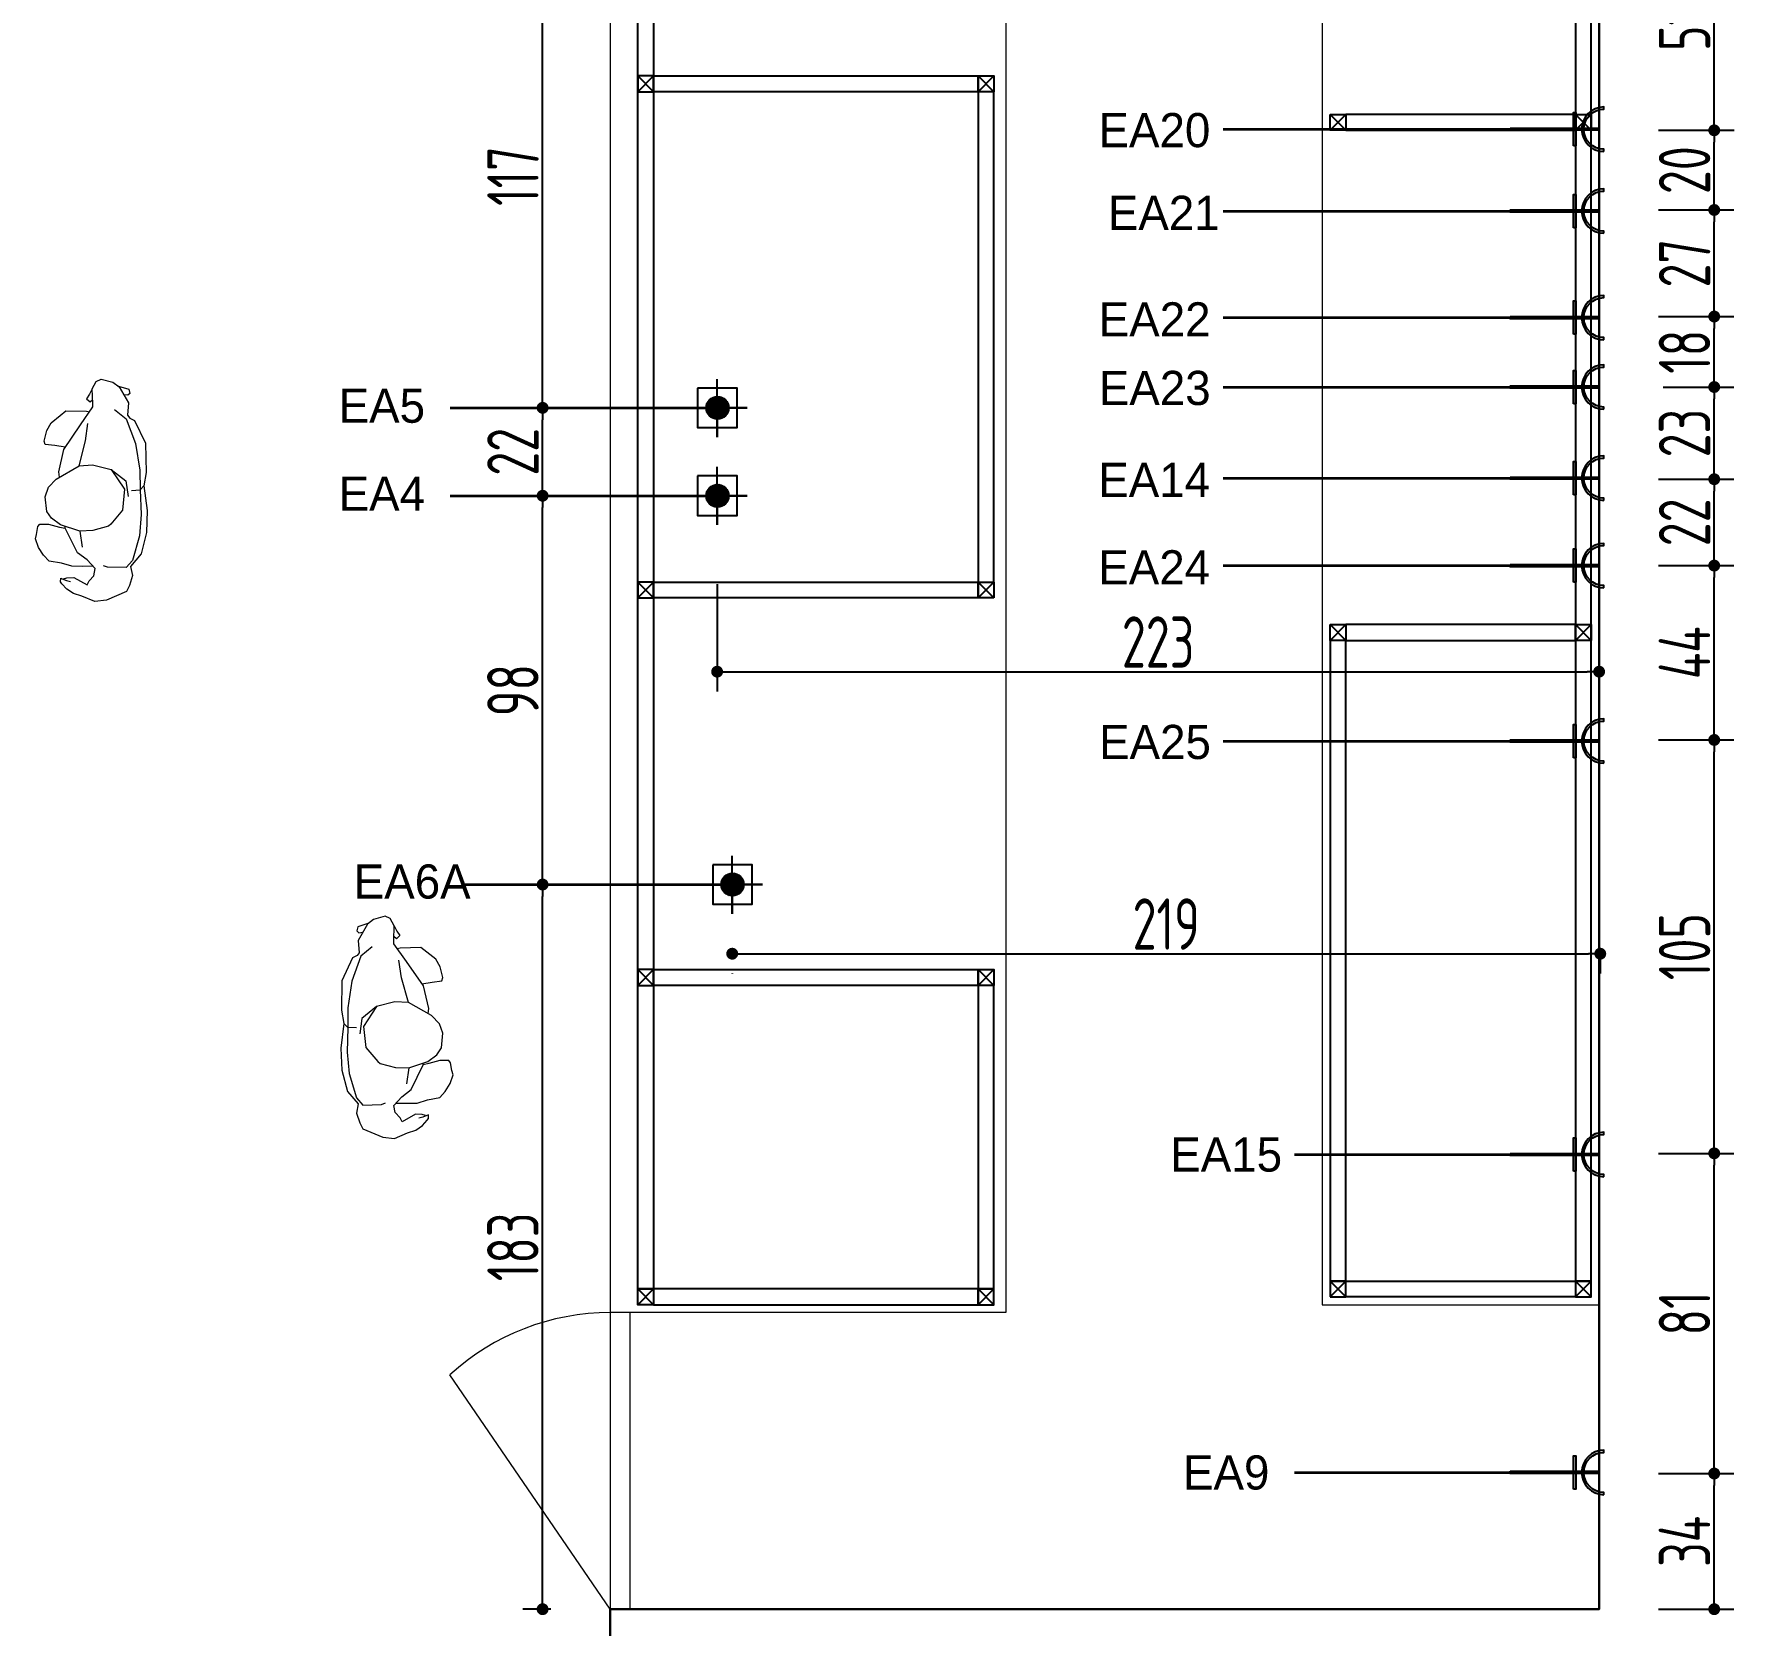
# Model space of a CAD drawing. Header units: millimetres. Extents: x 5429406 to 5440208, y -620941 to -619789.
# Drawn here: x 5436902.4 to 5437332.2, y -620684.2 to -620281.8 of the extents above; entities that cross this region are included whole.
import ezdxf
from ezdxf.enums import TextEntityAlignment as Align

# ---------------------------------------------------------------- set-up
doc = ezdxf.new("R2010")
doc.units = ezdxf.units.MM
doc.header["$LTSCALE"] = 0.05
doc.header["$PDMODE"] = 3
for name, color, linetype in [('-DWG_ANA', 7, 'Continuous'), ('ELEKTRİK', 10, 'Continuous'), ('Kıtc-002 Çizgi', 7, 'Continuous'), ('Kıtc-040 Detay', 7, 'Continuous')]:
    doc.layers.add(name, color=color, linetype=linetype)
for name, color, linetype, lineweight in [('A-ALÇIPAN', 30, 'Continuous', 30), ('ELK', 1, 'Continuous', 35), ('tefriş', 45, 'Continuous', 18)]:
    doc.layers.add(name, color=color, linetype=linetype, lineweight=lineweight)
doc.styles.add('DIM', font='dim', dxfattribs={"width": 0.8})
doc.styles.add('TAKSİM', font='GOTHIC.TTF', dxfattribs={"height": 7})
doc.dimstyles.new('mcv100 OLCU', dxfattribs={"dimtxt": 13, "dimasz": 3, "dimexe": 5, "dimexo": 15, "dimgap": 1, "dimtad": 1, "dimdec": 0, "dimzin": 9, "dimtxsty": 'DIM', "dimblk": 'DOT', "dimcen": 2.5, "dimclrd": 256, "dimclre": 256, "dimclrt": 256, "dimadec": 1, "dimazin": 1, "dimtfac": 1, "dimtdec": 0, "dimtmove": 0, "dimatfit": 3, "dimldrblk": 'DOT', "dimfxl": 1, "dimlwd": -1, "dimlwe": -1, "dimarcsym": 0})

# ---------------------------------------------------------------- blocks, each defined once
blk = doc.blocks.new('cfcfcfcfc')
for p, q in [((220725.9542898391, -32182.87465660645), (220733.3866603464, -32182.47514965081)), ((220733.3866603464, -32182.47514965081), (220736.777211783, -32182.95759633459)), ((220736.777211783, -32182.95759633459), (220742.95946879, -32181.96910738868)), ((220742.95946879, -32181.96910738868), (220748.5391777823, -32182.01586095586)), ((220748.5391777823, -32182.01586095586), (220753.9573235751, -32183.21392546567)), ((220719.7318549512, -32186.9712852369), (220720.2749638649, -32185.75696089601)), ((220719.9005096011, -32187.92203933416), (220726.1268966023, -32185.39550769543)), ((220720.2749638649, -32185.75696089601), (220725.9542898391, -32182.87465660645)), ((220726.1268966023, -32185.39550769543), (220732.8165091297, -32184.1364172318)), ((220732.8165091297, -32184.1364172318), (220737.8219944573, -32183.93598147585)), ((220735.6311020153, -32187.55262817802), (220739.5300722105, -32186.90010627503)), ((220737.8219944573, -32183.93598147585), (220736.777211783, -32182.95759633459)), ((220737.8219944573, -32183.93598147585), (220744.0632200101, -32183.47591673069)), ((220738.0080686045, -32186.0885782749), (220737.8219944573, -32183.93598147585)), ((220744.0632200101, -32183.47591673069), (220749.4079694115, -32183.76417317112)), ((220749.4079694115, -32183.76417317112), (220755.6788254841, -32185.36761916723)), ((220753.9573235751, -32183.21392546567), (220757.2069877654, -32185.81054377627)), ((220755.6788254841, -32185.36761916723), (220757.5390876795, -32186.9210403411)), ((220757.2069877654, -32185.81054377627), (220759.5368211494, -32185.26620656288)), ((220757.5390876795, -32186.9210403411), (220757.565310262, -32191.65133890051)), ((220759.5368211494, -32185.26620656288), (220762.0305721079, -32185.96768868259)), ((220762.0305721079, -32185.96768868259), (220763.5952331154, -32186.72002275863)), ((220763.5952331154, -32186.72002275863), (220765.8696190244, -32191.70736428177)), ((220710.7236687546, -32191.48702913396), (220711.8576266333, -32189.90763217998)), ((220711.7594603094, -32190.0457882386), (220712.4235485416, -32187.41473156544)), ((220711.8576266333, -32189.90763217998), (220715.9147011692, -32187.4020147455)), ((220712.4235485416, -32187.41473156544), (220713.4814472586, -32187.12096912736)), ((220713.4814472586, -32187.12096912736), (220713.9541769376, -32187.65266323234)), ((220713.9541769376, -32187.65266323234), (220713.8668504294, -32188.63741884187)), ((220715.9147011692, -32187.4020147455), (220719.0069831167, -32187.53506697623)), ((220717.6637711413, -32190.88819976426), (220719.9005096011, -32187.92203933416)), ((220719.0069831167, -32187.53506697623), (220719.7318549512, -32186.9712852369)), ((220732.8224155314, -32191.37417818771), (220735.6311020153, -32187.55262817802)), ((220732.8224155314, -32191.37417818771), (220737.742761542, -32187.89522935108)), ((220737.742761542, -32187.89522935108), (220743.0340808277, -32188.22854869153)), ((220743.0340808277, -32188.22854869153), (220746.6937807411, -32191.12839707358)), ((220746.6937807411, -32191.12839707358), (220747.2126206226, -32191.69159516854)), ((220710.044569187, -32194.43236027706), (220710.7236687546, -32191.48702913396)), ((220710.7155692581, -32195.72071388726), (220710.044569187, -32194.43236027706)), ((220731.7884113461, -32196.07530008616), (220732.8224155314, -32191.37417818771)), ((220747.2126206226, -32191.69159516854), (220748.4009474103, -32195.56854311766)), ((220758.0017852365, -32194.72490876286), (220755.8409037825, -32196.8505739995)), ((220757.565310262, -32191.65133890051), (220757.2224796502, -32192.68500292911)), ((220757.3679090977, -32195.34845452501), (220757.5138719996, -32198.0216760121)), ((220759.7930471205, -32195.02905559989), (220758.0017852365, -32194.72490876286)), ((220761.1165298869, -32196.22083149447), (220759.7930471205, -32195.02905559989)), ((220766.2937965617, -32194.63580236641), (220765.03464594, -32197.91603382283)), ((220765.8696190244, -32191.70736428177), (220766.2937965617, -32194.63580236641)), ((220712.5535862284, -32196.65458864389), (220710.7155692581, -32195.72071388726)), ((220716.2354970942, -32196.40558305591), (220712.5535862284, -32196.65458864389)), ((220712.5535862284, -32196.65458864389), (220713.9512054443, -32197.30005128526)), ((220713.9512054443, -32197.30005128526), (220715.0953833433, -32198.00526553469)), ((220715.0953833433, -32198.00526553469), (220715.8861379908, -32197.12509693737)), ((220715.8861379908, -32197.12509693737), (220715.2517741084, -32196.46312554642)), ((220717.1316978563, -32196.35316014449), (220716.2354970942, -32196.40558305591)), ((220721.7129820531, -32199.35929380411), (220717.1316978563, -32196.35316014449)), ((220718.2746993256, -32203.17274726926), (220718.2926856884, -32197.96525876464)), ((220718.2926856884, -32197.96525876464), (220718.4305698325, -32197.20545015672)), ((220725.799096367, -32197.99311226522), (220721.3358221546, -32197.50822698984)), ((220728.0483852127, -32203.44546518893), (220721.7129820531, -32199.35929380411)), ((220732.1204645984, -32199.47548777393), (220725.799096367, -32197.99311226522)), ((220732.1204645984, -32199.47548777393), (220731.7884113461, -32196.07530008616)), ((220735.5977304379, -32205.19788288257), (220732.1204645984, -32199.47548777393)), ((220748.6341697503, -32198.89075630736), (220747.1757032005, -32203.81334139438)), ((220754.1041920916, -32199.31685331707), (220747.9888946306, -32202.58489218795)), ((220748.4009474103, -32195.56854311766), (220748.6341697503, -32198.89075630736)), ((220748.6341697503, -32198.89075630736), (220752.6404006589, -32198.1884012109)), ((220755.8409037825, -32196.8505739995), (220754.1041920916, -32199.31685331707)), ((220757.5138719996, -32198.0216760121), (220757.5725187139, -32200.70219444902)), ((220760.4124019521, -32200.13826749152), (220762.1598653195, -32196.70955074792)), ((220762.1598653195, -32196.70955074792), (220761.1165298869, -32196.22083149447)), ((220765.03464594, -32197.91603382283), (220764.4133302343, -32200.07951855504)), ((220719.5314209799, -32204.6209348009), (220718.2746993256, -32203.17274726926)), ((220727.4758861059, -32203.08509017261), (220727.1671751442, -32205.71453262093)), ((220733.7687228632, -32204.53547764754), (220728.0483852127, -32203.44546518893)), ((220747.1757032005, -32203.81334139438), (220745.5662181176, -32206.14651541152)), ((220747.0926012821, -32206.85673153693), (220747.729048042, -32204.03755728992)), ((220747.9888946306, -32202.58489218795), (220747.5206385383, -32202.64912302418)), ((220747.729048042, -32204.03755728992), (220747.9888946306, -32202.58489218795)), ((220756.8570949709, -32203.33446176977), (220756.3924650574, -32206.47670697385)), ((220757.5725187139, -32200.70219444902), (220756.8570949709, -32203.33446176977)), ((220760.5550243759, -32201.82991804888), (220760.4124019521, -32200.13826749152)), ((220760.7862783664, -32202.66187759706), (220760.5550243759, -32201.82991804888)), ((220760.6780010334, -32203.39609870698), (220760.7911674885, -32203.02058416956)), ((220761.567754635, -32203.40197091321), (220760.6780010334, -32203.39609870698)), ((220760.7911674885, -32203.02058416956), (220761.2014847836, -32201.94503817083)), ((220761.2014847836, -32201.94503817083), (220761.3932582805, -32200.9363809408)), ((220762.052268826, -32203.07349535202), (220761.567754635, -32203.40197091321)), ((220763.346100725, -32201.82771435259), (220762.052268826, -32203.07349535202)), ((220764.4133302343, -32200.07951855504), (220763.346100725, -32201.82771435259)), ((220721.4273792493, -32206.79556692734), (220719.5314209799, -32204.6209348009)), ((220723.4265145014, -32207.8836451753), (220721.4273792493, -32206.79556692734)), ((220726.0843847114, -32208.44645878991), (220723.4265145014, -32207.8836451753)), ((220726.9369413852, -32208.15753894643), (220726.0843847114, -32208.44645878991)), ((220727.1671751442, -32205.71453262093), (220726.9369413852, -32208.15753894643)), ((220735.0854600902, -32204.35486038517), (220733.7687228632, -32204.53547764754)), ((220737.7495383262, -32207.07706957379), (220735.5977304379, -32205.19788288257)), ((220740.2112616435, -32207.83562495899), (220737.7495383262, -32207.07706957379)), ((220743.9085217413, -32207.3419521817), (220740.2112616435, -32207.83562495899)), ((220745.5662181176, -32206.14651541152), (220743.9085217413, -32207.3419521817)), ((220747.11124633, -32209.07355060759), (220747.0926012821, -32206.85673153693)), ((220754.9585909721, -32207.88441004181), (220752.9845143159, -32209.18560371951)), ((220756.3924650574, -32206.47670697385), (220754.9585909721, -32207.88441004181)), ((220747.7400883506, -32209.48084452511), (220747.11124633, -32209.07355060759)), ((220749.7212384248, -32209.795235757), (220747.7400883506, -32209.48084452511)), ((220750.8239582654, -32210.02005373414), (220749.7212384248, -32209.795235757)), ((220752.9845143159, -32209.18560371951), (220750.8239582654, -32210.02005373414))]:
    blk.add_line(p, q)
blk = doc.blocks.new('A$C14D17327')
at = {"layer": 'Kıtc-002 Çizgi', "color": 1, "elevation": -1.444281839363095e-08}
blk.add_lwpolyline([(-3.628785634646192e-06, 4.000000733699835), (3.999996371214365, 4.000000733699835), (3.999996371214365, 7.336998351092916e-07), (-3.628785634646192e-06, 7.336998351092916e-07)], close=True, dxfattribs=at)
for points in [[(-3.628785634646192e-06, 4.000000733699835), (3.999996371214365, 7.336998351092916e-07)], [(-3.628785634646192e-06, 7.336998351092916e-07), (3.999996371214365, 4.000000733699835)]]:
    blk.add_lwpolyline(points, dxfattribs=at)
blk = doc.blocks.new('A$C50025146')
at = {"layer": 'ELEKTRİK'}
for points in [[(16.0258407970905, 9.846670621633166), (16.5885051934838, 9.846670621633166), (16.5885051934838, 1.406704675742731), (16.0258407970905, 1.406704675742731)], [(6.940050297998823e-05, 5.345355450490388), (6.940050297998823e-05, 5.908019846885509), (22.50664525620232, 5.908019846885509), (22.50664525620232, 5.345355450490388)]]:
    blk.add_hatch(color=256, dxfattribs=at).paths.add_polyline_path(points)
h = blk.add_hatch(color=256, dxfattribs=at)
edge = h.paths.add_edge_path()
edge.add_line((23.70435837441619, 11.25333161261187), (23.70435837441619, 10.69066721622039))
edge.add_ellipse((23.70435837441619, 5.626687648689767), major_axis=(3.580774291992597, -3.580774291992606), ratio=0.9999999999999413, start_angle=134.9999999999983, end_angle=314.9999999999983)
edge.add_line((23.70435837441619, 0.5627080811555061), (23.70435837441619, 4.368476402305532e-05))
edge.add_ellipse((23.70435837441619, 5.626687648689767), major_axis=(3.978638102213783, 3.978638102213774), ratio=0.9999999999999128, start_angle=45.0000000000025, end_angle=225.0000000000025, ccw=False)
for points, elevation in [([(16.0258407970905, 1.406704675742731), (16.0258407970905, 9.846670621633166), (16.5885051934838, 9.846670621633166), (16.5885051934838, 1.406704675742731)], 4.791194770819646e-08), ([(6.940050297998823e-05, 5.908019846885509), (22.50664525620232, 5.908019846885509), (22.50664525620232, 5.345355450490388), (6.940050297998823e-05, 5.345355450490388)], 4.794507297291503e-08)]:
    blk.add_lwpolyline(points, close=True, dxfattribs=dict(at, elevation=elevation))
at = {"layer": 'ELEKTRİK', "elevation": 4.798666618537076e-08}
blk.add_lwpolyline([(23.70435837441437, 4.368476402305532e-05), (23.70435837441619, 0.5627080811555061, -0.9999999999999944), (23.70435837441619, 10.69066721622039), (23.70435837441619, 11.25333161261187, 0.9999999999999944)], format="xyb", close=True, dxfattribs=at)
blk = doc.blocks.new('A$C611F6802')
at = {"layer": '-DWG_ANA'}
h = blk.add_hatch(dxfattribs=at)
h.set_pattern_fill('ANSI31', color=1, style=0)
h.set_pattern_definition([(45, (-55670.14020227872, -22065.11067284289), (-0.08838834764831843, 0.08838834764831845), [])])
h.paths.add_polyline_path([(4.423971784401617, 7.700424825947266, 1), (10.13888412773802, 7.700424825947266, 1)])
at = {"layer": '-DWG_ANA', "color": 1}
for p, q in [((7.28142795606982, 7.700424825947266), (7.28142795606982, 15.25836134111159)), ((7.28142795606982, 15.25836134111159), (7.28142795606982, 0)), ((7.28142795606982, 7.629180670555797), (0, 7.629180670555797)), ((7.28142795606982, 7.629180670555797), (14.67722620816494, 7.629180670555797)), ((14.67722620816494, 7.629180670555797), (7.28142795606982, 7.629180670555797))]:
    blk.add_line(p, q, dxfattribs=at)
blk.add_lwpolyline([(2.28142795606982, 2.700424825947266), (12.28142795606982, 2.700424825947266), (12.28142795606982, 12.70042482594727), (2.28142795606982, 12.70042482594727)], close=True, dxfattribs=at)
blk.add_circle((7.28142795606982, 7.700424825947266), 2.857456171668203, dxfattribs=at)
blk = doc.blocks.new('_DOT')
at = {"color": 0, "linetype": 'ByBlock'}
blk.add_line((-0.5, 1e-16), (-1, 2e-16), dxfattribs=at)
at = {"linetype": 'ByBlock', "const_width": 0.5}
blk.add_lwpolyline([(-0.25, 0, 1), (0.25, 0, 1)], format="xyb", close=True, dxfattribs=at)
blk = doc.blocks.new('*D232')
at = {"transparency": 16777216}
for p, q in [((5437313.0680795, -620645.8654905595), (5437332.159552592, -620645.8654905595)), ((5437327.159552592, -620677.1748144419), (5437327.159552592, -620648.8654905595)), ((5437313.068079493, -620680.1748144419), (5437332.159552592, -620680.1748144419))]:
    blk.add_line(p, q, dxfattribs=at)
at = {"layer": 'Defpoints', "color": 0, "transparency": 16777216}
for p in [(5437298.0680795, -620645.8654905595, -245.2496502246701), (5437327.159552592, -620645.8654905595), (5437298.068079493, -620680.1748144419, -245.2496502246701)]:
    blk.add_point(p, dxfattribs=at)
at = {"transparency": 16777216, "xscale": 3, "yscale": 3, "zscale": 3}
for p, rotation in [((5437327.159552592, -620645.8654905595), 90), ((5437327.159552592, -620680.1748144419), 270)]:
    blk.add_blockref('_DOT', p, dxfattribs=dict(at, rotation=rotation))
at = {"transparency": 16777216, "insert": (5437319.659552591, -620663.0201525021), "char_height": 13, "attachment_point": 5, "rotation": 90, "style": 'DIM'}
blk.add_mtext('34', dxfattribs=at)
blk = doc.blocks.new('*D233')
at = {"transparency": 16777216}
for p, q in [((5437313.0680795, -620564.8934822438), (5437332.159552594, -620564.8934822438)), ((5437327.159552594, -620642.8654905595), (5437327.159552594, -620567.8934822438)), ((5437313.0680795, -620645.8654905595), (5437332.159552594, -620645.8654905595))]:
    blk.add_line(p, q, dxfattribs=at)
at = {"layer": 'Defpoints', "color": 0, "transparency": 16777216}
for p in [(5437298.0680795, -620564.8934822438, -245.2496502246701), (5437327.159552594, -620564.8934822438), (5437298.0680795, -620645.8654905595, -245.2496502246701)]:
    blk.add_point(p, dxfattribs=at)
at = {"transparency": 16777216, "xscale": 3, "yscale": 3, "zscale": 3}
for p, rotation in [((5437327.159552594, -620564.8934822438), 90), ((5437327.159552594, -620645.8654905595), 270)]:
    blk.add_blockref('_DOT', p, dxfattribs=dict(at, rotation=rotation))
at = {"transparency": 16777216, "insert": (5437319.659552593, -620605.3794864031), "char_height": 13, "attachment_point": 5, "rotation": 90, "style": 'DIM'}
blk.add_mtext('81', dxfattribs=at)
blk = doc.blocks.new('*D234')
at = {"transparency": 16777216}
for p, q in [((5437313.068079499, -620460.3419286978), (5437332.159552596, -620460.3419286978)), ((5437327.159552596, -620561.8934822438), (5437327.159552596, -620463.3419286978)), ((5437313.0680795, -620564.8934822438), (5437332.159552596, -620564.8934822438))]:
    blk.add_line(p, q, dxfattribs=at)
at = {"layer": 'Defpoints', "color": 0, "transparency": 16777216}
for p in [(5437298.068079499, -620460.3419286978, -245.2496502246701), (5437327.159552596, -620460.3419286978), (5437298.0680795, -620564.8934822438, -245.2496502246701)]:
    blk.add_point(p, dxfattribs=at)
at = {"transparency": 16777216, "xscale": 3, "yscale": 3, "zscale": 3}
for p, rotation in [((5437327.159552596, -620460.3419286978), 90), ((5437327.159552596, -620564.8934822438), 270)]:
    blk.add_blockref('_DOT', p, dxfattribs=dict(at, rotation=rotation))
at = {"transparency": 16777216, "insert": (5437319.659552595, -620512.6177054722), "char_height": 13, "attachment_point": 5, "rotation": 90, "style": 'DIM'}
blk.add_mtext('105', dxfattribs=at)
blk = doc.blocks.new('*D235')
at = {"transparency": 16777216}
for p, q in [((5437313.068079498, -620416.2493995163), (5437332.159552597, -620416.2493995163)), ((5437327.159552597, -620457.3419286978), (5437327.159552597, -620419.2493995163)), ((5437313.068079499, -620460.3419286978), (5437332.159552597, -620460.3419286978))]:
    blk.add_line(p, q, dxfattribs=at)
at = {"layer": 'Defpoints', "color": 0, "transparency": 16777216}
for p in [(5437298.068079498, -620416.2493995163, -245.2496502246701), (5437327.159552597, -620416.2493995163), (5437298.068079499, -620460.3419286978, -245.2496502246701)]:
    blk.add_point(p, dxfattribs=at)
at = {"transparency": 16777216, "xscale": 3, "yscale": 3, "zscale": 3}
for p, rotation in [((5437327.159552597, -620416.2493995163), 90), ((5437327.159552597, -620460.3419286978), 270)]:
    blk.add_blockref('_DOT', p, dxfattribs=dict(at, rotation=rotation))
at = {"transparency": 16777216, "insert": (5437319.659552597, -620438.2956641085), "char_height": 13, "attachment_point": 5, "rotation": 90, "style": 'DIM'}
blk.add_mtext('44', dxfattribs=at)
blk = doc.blocks.new('*D236')
at = {"transparency": 16777216}
for p, q in [((5437313.068079497, -620394.4093619804), (5437332.159552599, -620394.4093619804)), ((5437327.159552599, -620413.2493995163), (5437327.159552599, -620397.4093619804)), ((5437313.068079498, -620416.2493995163), (5437332.159552599, -620416.2493995163))]:
    blk.add_line(p, q, dxfattribs=at)
at = {"layer": 'Defpoints', "color": 0, "transparency": 16777216}
for p in [(5437298.068079497, -620394.4093619804, -245.2496502246701), (5437327.159552599, -620394.4093619804), (5437298.068079498, -620416.2493995163, -245.2496502246701)]:
    blk.add_point(p, dxfattribs=at)
at = {"transparency": 16777216, "xscale": 3, "yscale": 3, "zscale": 3}
for p, rotation in [((5437327.159552599, -620394.4093619804), 90), ((5437327.159552599, -620416.2493995163), 270)]:
    blk.add_blockref('_DOT', p, dxfattribs=dict(at, rotation=rotation))
at = {"transparency": 16777216, "insert": (5437319.659552598, -620405.3293807497), "char_height": 13, "attachment_point": 5, "rotation": 90, "style": 'DIM'}
blk.add_mtext('22', dxfattribs=at)
blk = doc.blocks.new('*D237')
at = {"transparency": 16777216}
for p, q in [((5437314.265792615, -620371.0961052431), (5437332.159552601, -620371.0961052431)), ((5437327.159552601, -620391.4093619804), (5437327.159552601, -620374.0961052431)), ((5437313.068079497, -620394.4093619804), (5437332.159552601, -620394.4093619804))]:
    blk.add_line(p, q, dxfattribs=at)
at = {"layer": 'Defpoints', "color": 0, "transparency": 16777216}
for p in [(5437299.265792615, -620371.0961052431, -245.2496502246285), (5437327.159552601, -620371.0961052431), (5437298.068079497, -620394.4093619804, -245.2496502246701)]:
    blk.add_point(p, dxfattribs=at)
at = {"transparency": 16777216, "xscale": 3, "yscale": 3, "zscale": 3}
for p, rotation in [((5437327.159552601, -620371.0961052431), 90), ((5437327.159552601, -620394.4093619804), 270)]:
    blk.add_blockref('_DOT', p, dxfattribs=dict(at, rotation=rotation))
at = {"transparency": 16777216, "insert": (5437319.6595526, -620382.7527336131), "char_height": 13, "attachment_point": 5, "rotation": 90, "style": 'DIM'}
blk.add_mtext('23', dxfattribs=at)
blk = doc.blocks.new('*D238')
at = {"transparency": 16777216}
for p, q in [((5437313.068079497, -620353.2629214566), (5437332.159552603, -620353.2629214566)), ((5437327.159552603, -620368.0961052431), (5437327.159552603, -620356.2629214566)), ((5437314.265792615, -620371.0961052431), (5437332.159552603, -620371.0961052431))]:
    blk.add_line(p, q, dxfattribs=at)
at = {"layer": 'Defpoints', "color": 0, "transparency": 16777216}
for p in [(5437298.068079497, -620353.2629214566, -245.2496502246701), (5437327.159552603, -620353.2629214566), (5437299.265792615, -620371.0961052431, -245.2496502246285)]:
    blk.add_point(p, dxfattribs=at)
at = {"transparency": 16777216, "xscale": 3, "yscale": 3, "zscale": 3}
for p, rotation in [((5437327.159552603, -620353.2629214566), 90), ((5437327.159552603, -620371.0961052431), 270)]:
    blk.add_blockref('_DOT', p, dxfattribs=dict(at, rotation=rotation))
at = {"transparency": 16777216, "insert": (5437319.659552602, -620362.1795133512), "char_height": 13, "attachment_point": 5, "rotation": 90, "style": 'DIM'}
blk.add_mtext('18', dxfattribs=at)
blk = doc.blocks.new('*D239')
at = {"transparency": 16777216}
for p, q in [((5437313.068079497, -620326.3143939261), (5437332.159552605, -620326.3143939261)), ((5437327.159552605, -620350.2629214566), (5437327.159552605, -620329.3143939261)), ((5437313.068079497, -620353.2629214566), (5437332.159552605, -620353.2629214566))]:
    blk.add_line(p, q, dxfattribs=at)
at = {"layer": 'Defpoints', "color": 0, "transparency": 16777216}
for p in [(5437298.068079497, -620326.3143939261, -245.2496502246701), (5437327.159552605, -620326.3143939261), (5437298.068079497, -620353.2629214566, -245.2496502246701)]:
    blk.add_point(p, dxfattribs=at)
at = {"transparency": 16777216, "xscale": 3, "yscale": 3, "zscale": 3}
for p, rotation in [((5437327.159552605, -620326.3143939261), 90), ((5437327.159552605, -620353.2629214566), 270)]:
    blk.add_blockref('_DOT', p, dxfattribs=dict(at, rotation=rotation))
at = {"transparency": 16777216, "insert": (5437319.659552604, -620339.7886576927), "char_height": 13, "attachment_point": 5, "rotation": 90, "style": 'DIM'}
blk.add_mtext('27', dxfattribs=at)
blk = doc.blocks.new('*D240')
at = {"transparency": 16777216}
for p, q in [((5437313.068079497, -620306.1748144419), (5437332.159552607, -620306.1748144419)), ((5437327.159552607, -620323.3143939261), (5437327.159552607, -620309.1748144419)), ((5437313.068079497, -620326.3143939261), (5437332.159552607, -620326.3143939261))]:
    blk.add_line(p, q, dxfattribs=at)
at = {"layer": 'Defpoints', "color": 0, "transparency": 16777216}
for p in [(5437298.068079497, -620306.1748144419, -245.2496502246701), (5437327.159552607, -620306.1748144419), (5437298.068079497, -620326.3143939261, -245.2496502246701)]:
    blk.add_point(p, dxfattribs=at)
at = {"transparency": 16777216, "xscale": 3, "yscale": 3, "zscale": 3}
for p, rotation in [((5437327.159552607, -620306.1748144419), 90), ((5437327.159552607, -620326.3143939261), 270)]:
    blk.add_blockref('_DOT', p, dxfattribs=dict(at, rotation=rotation))
at = {"transparency": 16777216, "insert": (5437319.659552606, -620316.2446041853), "char_height": 13, "attachment_point": 5, "rotation": 90, "style": 'DIM'}
blk.add_mtext('20', dxfattribs=at)
blk = doc.blocks.new('*D241')
at = {"transparency": 16777216}
for p, q in [((5437314.265792614, -620255.1748144419), (5437332.159552609, -620255.1748144419)), ((5437327.159552609, -620303.1748144419), (5437327.159552609, -620258.1748144419)), ((5437313.068079497, -620306.1748144419), (5437332.159552609, -620306.1748144419))]:
    blk.add_line(p, q, dxfattribs=at)
at = {"layer": 'Defpoints', "color": 0, "transparency": 16777216}
for p in [(5437299.265792614, -620255.1748144419, -245.2496502246285), (5437327.159552609, -620255.1748144419), (5437298.068079497, -620306.1748144419, -245.2496502246701)]:
    blk.add_point(p, dxfattribs=at)
at = {"transparency": 16777216, "xscale": 3, "yscale": 3, "zscale": 3}
for p, rotation in [((5437327.159552609, -620255.1748144419), 90), ((5437327.159552609, -620306.1748144419), 270)]:
    blk.add_blockref('_DOT', p, dxfattribs=dict(at, rotation=rotation))
at = {"transparency": 16777216, "insert": (5437319.659552608, -620280.6748144433), "char_height": 13, "attachment_point": 5, "rotation": 90, "style": 'DIM'}
blk.add_mtext('51', dxfattribs=at)
blk = doc.blocks.new('*D247')
at = {"transparency": 16777216}
for p, q in [((5437298.068079496, -620414.6257207141), (5437298.068079496, -620448.0843254635)), ((5437075.111683431, -620420.9847388604), (5437075.111683431, -620448.0843254635)), ((5437078.111683431, -620443.0843254635), (5437295.068079496, -620443.0843254635))]:
    blk.add_line(p, q, dxfattribs=at)
at = {"layer": 'Defpoints', "color": 0, "transparency": 16777216}
for p in [(5437298.068079496, -620399.6257207141, -245.2496502246285), (5437075.111683431, -620405.9847388604), (5437298.068079496, -620443.0843254635)]:
    blk.add_point(p, dxfattribs=at)
at = {"transparency": 16777216, "xscale": 3, "yscale": 3, "zscale": 3, "rotation": 180}
blk.add_blockref('_DOT', (5437075.111683431, -620443.0843254635), dxfattribs=at)
at = {"transparency": 16777216, "xscale": 3, "yscale": 3, "zscale": 3}
blk.add_blockref('_DOT', (5437298.068079496, -620443.0843254635), dxfattribs=at)
at = {"transparency": 16777216, "insert": (5437186.589881463, -620435.5843254635), "char_height": 13, "attachment_point": 5, "style": 'DIM'}
blk.add_mtext('223', dxfattribs=at)
blk = doc.blocks.new('*D248')
at = {"transparency": 16777216}
for p, q in [((5437081.925713916, -620514.4078836212), (5437295.351777298, -620514.4078836212)), ((5437298.351777298, -620514.7691871302), (5437298.351777298, -620519.4078836212)), ((5437078.925713916, -620519.308417504), (5437078.925713916, -620519.4078836212))]:
    blk.add_line(p, q, dxfattribs=at)
at = {"layer": 'Defpoints', "color": 0, "transparency": 16777216}
for p in [(5437298.351777298, -620499.7691871302), (5437078.925713916, -620504.308417504), (5437298.351777298, -620514.4078836212)]:
    blk.add_point(p, dxfattribs=at)
at = {"transparency": 16777216, "xscale": 3, "yscale": 3, "zscale": 3, "rotation": 180}
blk.add_blockref('_DOT', (5437078.925713916, -620514.4078836212), dxfattribs=at)
at = {"transparency": 16777216, "xscale": 3, "yscale": 3, "zscale": 3}
blk.add_blockref('_DOT', (5437298.351777298, -620514.4078836212), dxfattribs=at)
at = {"transparency": 16777216, "insert": (5437188.638745608, -620506.9078836212), "char_height": 13, "attachment_point": 5, "style": 'DIM'}
blk.add_mtext('219', dxfattribs=at)
blk = doc.blocks.new('*D249')
at = {"transparency": 16777216}
for p, q in [((5437033.0680795, -620496.9126192521), (5437025.992695793, -620496.9126192521)), ((5437030.992695793, -620677.1748144419), (5437030.992695793, -620499.9126192521)), ((5437033.0680795, -620680.1748144419), (5437025.992695793, -620680.1748144419))]:
    blk.add_line(p, q, dxfattribs=at)
at = {"layer": 'Defpoints', "color": 0, "transparency": 16777216}
for p in [(5437030.992695793, -620496.9126192521), (5437048.0680795, -620496.9126192521, -245.2496502246701), (5437048.0680795, -620680.1748144419, -245.2496502246701)]:
    blk.add_point(p, dxfattribs=at)
at = {"transparency": 16777216, "xscale": 3, "yscale": 3, "zscale": 3}
for p, rotation in [((5437030.992695793, -620496.9126192521), 90), ((5437030.992695793, -620680.1748144419), 270)]:
    blk.add_blockref('_DOT', p, dxfattribs=dict(at, rotation=rotation))
at = {"transparency": 16777216, "insert": (5437023.492695792, -620588.5437168485), "char_height": 13, "attachment_point": 5, "rotation": 90, "style": 'DIM'}
blk.add_mtext('183', dxfattribs=at)
blk = doc.blocks.new('*D250')
at = {"transparency": 16777216}
for p, q in [((5437026.387383843, -620398.5889406085), (5437025.992695794, -620398.5889406085)), ((5437030.992695794, -620493.9126192521), (5437030.992695794, -620401.5889406085)), ((5437033.0680795, -620496.9126192521), (5437025.992695794, -620496.9126192521))]:
    blk.add_line(p, q, dxfattribs=at)
at = {"layer": 'Defpoints', "color": 0, "transparency": 16777216}
for p in [(5437030.992695794, -620398.5889406085), (5437041.387383843, -620398.5889406085), (5437048.0680795, -620496.9126192521, -245.2496502246701)]:
    blk.add_point(p, dxfattribs=at)
at = {"transparency": 16777216, "xscale": 3, "yscale": 3, "zscale": 3}
for p, rotation in [((5437030.992695794, -620398.5889406085), 90), ((5437030.992695794, -620496.9126192521), 270)]:
    blk.add_blockref('_DOT', p, dxfattribs=dict(at, rotation=rotation))
at = {"transparency": 16777216, "insert": (5437023.492695794, -620447.7507799318), "char_height": 13, "attachment_point": 5, "rotation": 90, "style": 'DIM'}
blk.add_mtext('98', dxfattribs=at)
blk = doc.blocks.new('*D251')
at = {"transparency": 16777216}
for p, q in [((5437026.387383843, -620376.3533833539), (5437025.992695796, -620376.3533833539)), ((5437030.992695796, -620395.5889406085), (5437030.992695796, -620379.3533833539)), ((5437026.387383843, -620398.5889406085), (5437025.992695796, -620398.5889406085))]:
    blk.add_line(p, q, dxfattribs=at)
at = {"layer": 'Defpoints', "color": 0, "transparency": 16777216}
for p in [(5437030.992695796, -620376.3533833539), (5437041.387383843, -620376.3533833539), (5437041.387383843, -620398.5889406085)]:
    blk.add_point(p, dxfattribs=at)
at = {"transparency": 16777216, "xscale": 3, "yscale": 3, "zscale": 3}
for p, rotation in [((5437030.992695796, -620376.3533833539), 90), ((5437030.992695796, -620398.5889406085), 270)]:
    blk.add_blockref('_DOT', p, dxfattribs=dict(at, rotation=rotation))
at = {"transparency": 16777216, "insert": (5437023.492695795, -620387.4711619826), "char_height": 13, "attachment_point": 5, "rotation": 90, "style": 'DIM'}
blk.add_mtext('22', dxfattribs=at)
blk = doc.blocks.new('*D252')
at = {"transparency": 16777216}
for p, q in [((5437019.740408737, -620259.1586884042), (5437025.992695798, -620259.1586884042)), ((5437030.992695798, -620373.3533833539), (5437030.992695798, -620262.1586884042)), ((5437026.387383843, -620376.3533833539), (5437025.992695798, -620376.3533833539))]:
    blk.add_line(p, q, dxfattribs=at)
at = {"layer": 'Defpoints', "color": 0, "transparency": 16777216}
for p in [(5437030.992695798, -620259.1586884042), (5437034.740408737, -620259.1586884042), (5437041.387383843, -620376.3533833539)]:
    blk.add_point(p, dxfattribs=at)
at = {"transparency": 16777216, "xscale": 3, "yscale": 3, "zscale": 3}
for p, rotation in [((5437030.992695798, -620259.1586884042), 90), ((5437030.992695798, -620376.3533833539), 270)]:
    blk.add_blockref('_DOT', p, dxfattribs=dict(at, rotation=rotation))
at = {"transparency": 16777216, "insert": (5437023.492695797, -620317.7560358805), "char_height": 13, "attachment_point": 5, "rotation": 90, "style": 'DIM'}
blk.add_mtext('117', dxfattribs=at)

msp = doc.modelspace()

# ---------------------------------------------------------------- linework, layer by layer
at = {"layer": 'A-ALÇIPAN', "transparency": 33554541}
msp.add_line((5437298.068079491, -620064.1748144417, -245.2496502246701), (5437298.068079499, -620580.1748144417, -245.2496502246701), dxfattribs=at)
at = {"layer": 'A-ALÇIPAN', "transparency": 33554541, "elevation": -245.2496502246701}
for points in [[(5437298.068079499, -620670.1748144417), (5437298.068079499, -620580.1748144417)], [(5437298.068079499, -620670.1748144417), (5437298.068079491, -620670.1748144417), (5437298.068079491, -620680.1748144417), (5437048.068079499, -620680.1748144417), (5437048.068079499, -620799.158354612)]]:
    msp.add_lwpolyline(points, dxfattribs=at)
at = {"layer": 'ELK', "color": 1}
for p, q in [((5437203.021394697, -620305.8934822435, -245.2496502246701), (5437275.561503639, -620305.8934822435, -245.2496502246701)), ((5437203.021394697, -620326.595726124, -245.2496502246701), (5437275.561503639, -620326.595726124, -245.2496502246701)), ((5437203.021394697, -620353.5442536545, -245.2496502246701), (5437275.561503639, -620353.5442536545, -245.2496502246701)), ((5437203.021394697, -620371.0961052427, -245.2496502246701), (5437275.561503639, -620371.0961052428, -245.2496502246701)), ((5437007.591840095, -620376.3533833537), (5437075.182927586, -620376.3533833537)), ((5437203.021394697, -620394.128029782, -245.2496502246701), (5437275.561503639, -620394.128029782, -245.2496502246701)), ((5437007.591840095, -620398.5889406083), (5437075.182927586, -620398.5889406083)), ((5437203.021394698, -620416.249399516, -245.2496502246701), (5437275.561503639, -620416.249399516, -245.2496502246701)), ((5437203.021394699, -620460.6232608957, -245.2496502246701), (5437275.56150364, -620460.6232608957, -245.2496502246701)), ((5437011.40587058, -620496.9126192519), (5437078.996958071, -620496.9126192519)), ((5437221.020300355, -620565.1748144417, -245.2496502246701), (5437275.561503642, -620565.1748144417, -245.2496502246701)), ((5437221.020300355, -620645.5841583611, -245.2496502246701), (5437275.561503642, -620645.5841583611, -245.2496502246701))]:
    msp.add_line(p, q, dxfattribs=at)
at = {"layer": 'Kıtc-002 Çizgi', "color": 1, "elevation": -245.2496502246701}
for points in [[(5437059.0680795, -620599.1748144418), (5437055.0680795, -620599.1748144418), (5437055.068079499, -620070.1748144417), (5437059.068079499, -620070.1748144417)], [(5437292.06807949, -620597.1748144417), (5437296.06807949, -620597.1748144417), (5437296.06807949, -620070.1748144417), (5437292.06807949, -620070.1748144417)], [(5437292.068079489, -620302.1748144417), (5437234.06807949, -620302.1748144417), (5437234.06807949, -620306.1748144417), (5437292.068079489, -620306.1748144417)], [(5437292.068079489, -620431.1748144417), (5437234.06807949, -620431.1748144417), (5437234.06807949, -620435.1748144417), (5437292.068079489, -620435.1748144417)], [(5437234.06807949, -620435.1748144417), (5437230.06807949, -620435.1748144417), (5437230.06807949, -620597.1748144417), (5437234.06807949, -620597.1748144417)], [(5437141.068079499, -620599.1748144417), (5437145.0680795, -620599.1748144417), (5437145.0680795, -620522.4181798478), (5437141.068079499, -620522.4181798478)], [(5437292.068079489, -620601.1748144417), (5437234.06807949, -620601.1748144417), (5437234.06807949, -620597.1748144417), (5437292.068079489, -620597.1748144417)], [(5437059.068079499, -620603.1748144417), (5437141.068079499, -620603.1748144417), (5437141.068079499, -620599.1748144417), (5437059.068079499, -620599.1748144417)]]:
    msp.add_lwpolyline(points, close=True, dxfattribs=at)
at = {"layer": 'Kıtc-002 Çizgi', "color": 1}
for points in [[(5437059.0680795, -620292.4181798479), (5437141.0680795, -620292.4181798479), (5437141.0680795, -620296.4181798479), (5437059.0680795, -620296.4181798479)], [(5437141.0680795, -620420.4181798479), (5437145.0680795, -620420.4181798479), (5437145.0680795, -620296.4181798478), (5437141.0680795, -620296.4181798478)], [(5437059.0680795, -620420.4181798479), (5437141.0680795, -620420.4181798479), (5437141.0680795, -620424.4181798479), (5437059.0680795, -620424.4181798479)], [(5437059.0680795, -620518.4181798479), (5437141.0680795, -620518.4181798479), (5437141.0680795, -620522.4181798479), (5437059.0680795, -620522.4181798479)]]:
    msp.add_lwpolyline(points, close=True, dxfattribs=at)
at = {"layer": 'tefriş', "transparency": 33554541}
for p, q in [((5437048.068079499, -620064.1748144417, -245.2496502246701), (5437048.0680795, -620605.1748144417, -245.2496502246701)), ((5437148.068079499, -620064.1748144417, -245.2496502246701), (5437148.0680795, -620605.1748144417, -245.2496502246701)), ((5437228.068079491, -620064.1748144428, -245.2496502246701), (5437228.0680795, -620603.1748144417, -245.2496502246701)), ((5437148.068079499, -620605.1748144417, -245.2496502246701), (5437048.068079499, -620605.1748144417, -245.2496502246701)), ((5437228.0680795, -620603.1748144417, -245.2496502246701), (5437298.068079499, -620603.1748144417, -245.2496502246701)), ((5437048.068079499, -620680.1748144417, -245.2496502246701), (5437007.584346145, -620620.8908745337, -245.2496502246701))]:
    msp.add_line(p, q, dxfattribs=at)
at = {"layer": 'tefriş', "linetype": 'ByBlock', "transparency": 33554541}
for p, q in [((5437048.0680795, -620605.1748144417, -245.2496502246701), (5437048.068079499, -620680.1748144417, -245.2496502246701)), ((5437053.0680795, -620605.1748144418, -245.2496502246701), (5437053.068079499, -620680.1748144418, -245.2496502246701))]:
    msp.add_line(p, q, dxfattribs=at)
at = {"layer": 'tefriş', "transparency": 33554541}
msp.add_arc((5437048.068079499, -620665.1748144417, -245.2496502246701), 60, 89.99999999911412, 132.4331004340581, dxfattribs=at)

# ---------------------------------------------------------------- block references
at = {"layer": '-DWG_ANA', "color": 0, "rotation": 270}
for p in [(5437067.48250276, -620369.0719553976), (5437067.48250276, -620391.3075126522), (5437071.296533246, -620489.6311912958)]:
    msp.add_blockref('A$C611F6802', p, dxfattribs=at)
at = {"layer": 'ELEKTRİK'}
for p in [(5437275.561434238, -620311.5201698922, -245.2496502726151), (5437275.561434238, -620332.2224137727, -245.2496502726151), (5437275.561434238, -620359.1709413033, -245.2496502726151), (5437275.561434238, -620376.7227928916, -245.2496502726151), (5437275.561434238, -620399.7547174307, -245.2496502726151), (5437275.561434239, -620421.8760871647, -245.2496502726151), (5437275.56143424, -620466.2499485444, -245.2496502726151), (5437275.561434242, -620570.8015020904, -245.2496502726151), (5437275.561434242, -620651.2108460098, -245.2496502726151)]:
    msp.add_blockref('A$C50025146', p, dxfattribs=at)
at = {"layer": 'Kıtc-040 Detay', "xscale": -1, "rotation": 180}
for p in [(5437055.068083129, -620292.4181791141, 1.444280428586353e-08), (5437055.068083129, -620420.4181791141, 1.444280428586353e-08), (5437055.068083129, -620518.4181791141, 1.444279017809611e-08), (5437230.068083119, -620597.174813708, -245.2496502102273), (5437292.068083119, -620597.174813708, -245.2496502102273)]:
    msp.add_blockref('A$C14D17327', p, dxfattribs=at)
at = {"layer": 'Kıtc-040 Detay', "rotation": 180}
for p in [(5437145.068075871, -620292.4181791141, 1.444280428586353e-08), (5437145.068075871, -620420.4181791141, 1.444280428586353e-08), (5437145.068075871, -620518.4181791141, 1.444279017809611e-08)]:
    msp.add_blockref('A$C14D17327', p, dxfattribs=at)
at = {"layer": 'Kıtc-040 Detay'}
for p in [(5437230.068083119, -620306.1748151754, -245.2496502102273), (5437292.068083119, -620306.1748151754, -245.2496502102273), (5437230.068083119, -620435.1748151754, -245.2496502102273), (5437292.068083119, -620435.1748151754, -245.2496502102273), (5437055.068083128, -620603.1748151755, -245.2496502102273)]:
    msp.add_blockref('A$C14D17327', p, dxfattribs=at)
at = {"layer": 'Kıtc-040 Detay', "xscale": -1}
msp.add_blockref('A$C14D17327', (5437145.06807587, -620603.1748151755, -245.2496502102273), dxfattribs=at)
at = {"layer": 'tefriş', "transparency": 33554541, "rotation": 268.5463823632082}
msp.add_blockref('cfcfcfcfc', (5474702.413156461, -400546.7623004646), dxfattribs=at)
at = {"layer": 'tefriş', "transparency": 33554541, "xscale": -1, "rotation": 92.26039458430989}
msp.add_blockref('cfcfcfcfc', (5396116.739940101, -401236.39015843), dxfattribs=at)

# ---------------------------------------------------------------- texts
at = {"layer": 'ELK', "color": 1, "style": 'TAKSİM'}
for s, p in [('EA20', (5437185.65630213, -620310.440048509, -245.2496502246542)), ('EA21', (5437188.011597848, -620331.3596139395, -245.2496502246542)), ('EA22', (5437185.709164129, -620358.3081414701, -245.2496502246542)), ('EA23', (5437185.732658351, -620375.6426715084, -245.2496502246542)), ('EA14', (5437185.59169302, -620398.8919175975, -245.2496502246542)), ('EA24', (5437185.591693021, -620421.0132873316, -245.2496502246542)), ('EA25', (5437185.797267462, -620465.1698271612, -245.2496502246542)), ('EA15', (5437203.796173118, -620569.5040591572, -245.2496502246542)), ('EA9', (5437203.796173118, -620649.9134030766, -245.2496502246542))]:
    msp.add_text(s, height=8.64, dxfattribs=at).set_placement(p, align=Align.CENTER)
for s, p in [('EA5', (5436979.438348169, -620380.1269156614)), ('EA4', (5436979.438348169, -620402.362472916)), ('EA6A', (5436983.252378655, -620500.4688300097))]:
    msp.add_text(s, height=8.64, dxfattribs=at).set_placement(p)

# ---------------------------------------------------------------- dimensions: what is measured, and where the dimension line sits
for base, p1, p2, picture, middle in [((5437327.159552609, -620255.1748144419), (5437298.068079495, -620306.1748144417, -245.2496502246701), (5437299.265792612, -620255.1748144417, -245.2496502246285), '*D241', (5437319.659552608, -620280.6748144433)), ((5437030.992695798, -620259.1586884042), (5437041.387383841, -620376.3533833537), (5437034.740408735, -620259.158688404), '*D252', (5437023.492695797, -620317.7560358805)), ((5437327.159552607, -620306.1748144419), (5437298.068079495, -620326.3143939258, -245.2496502246701), (5437298.068079495, -620306.1748144417, -245.2496502246701), '*D240', (5437319.659552606, -620316.2446041853)), ((5437327.159552605, -620326.3143939261), (5437298.068079495, -620353.2629214564, -245.2496502246701), (5437298.068079495, -620326.3143939258, -245.2496502246701), '*D239', (5437319.659552604, -620339.7886576927)), ((5437327.159552603, -620353.2629214566), (5437299.265792613, -620371.0961052428, -245.2496502246285), (5437298.068079495, -620353.2629214564, -245.2496502246701), '*D238', (5437319.659552602, -620362.1795133512)), ((5437327.159552601, -620371.0961052431), (5437298.068079495, -620394.4093619802, -245.2496502246701), (5437299.265792613, -620371.0961052428, -245.2496502246285), '*D237', (5437319.6595526, -620382.7527336131)), ((5437030.992695796, -620376.3533833539), (5437041.387383841, -620398.5889406083), (5437041.387383841, -620376.3533833537), '*D251', (5437023.492695795, -620387.4711619826)), ((5437327.159552599, -620394.4093619804), (5437298.068079496, -620416.249399516, -245.2496502246701), (5437298.068079495, -620394.4093619802, -245.2496502246701), '*D236', (5437319.659552598, -620405.3293807497)), ((5437030.992695794, -620398.5889406085), (5437048.068079499, -620496.9126192519, -245.2496502246701), (5437041.387383841, -620398.5889406083), '*D250', (5437023.492695794, -620447.7507799318)), ((5437327.159552597, -620416.2493995163), (5437298.068079497, -620460.3419286975, -245.2496502246701), (5437298.068079496, -620416.249399516, -245.2496502246701), '*D235', (5437319.659552597, -620438.2956641085)), ((5437327.159552596, -620460.3419286978), (5437298.068079499, -620564.8934822435, -245.2496502246701), (5437298.068079497, -620460.3419286975, -245.2496502246701), '*D234', (5437319.659552595, -620512.6177054722)), ((5437327.159552594, -620564.8934822438), (5437298.068079499, -620645.8654905593, -245.2496502246701), (5437298.068079499, -620564.8934822435, -245.2496502246701), '*D233', (5437319.659552593, -620605.3794864031))]:
    dim = msp.add_linear_dim(base=base, p1=p1, p2=p2, angle=90, dimstyle='mcv100 OLCU', override={"dimtmove": 1})
    dim.commit()
    dim.dimension.update_dxf_attribs({"geometry": picture, "text_midpoint": middle})
for base, p1, p2, picture, middle in [((5437298.068079496, -620443.0843254635), (5437075.111683431, -620405.9847388604), (5437298.068079496, -620399.6257207141, -245.2496502246285), '*D247', (5437186.589881463, -620435.5843254635)), ((5437298.351777298, -620514.4078836212), (5437078.925713916, -620504.308417504), (5437298.351777298, -620499.7691871302), '*D248', (5437188.638745608, -620506.9078836212))]:
    dim = msp.add_linear_dim(base=base, p1=p1, p2=p2, dimstyle='mcv100 OLCU')
    dim.commit()
    dim.dimension.update_dxf_attribs({"geometry": picture, "text_midpoint": middle})
for base, p1, p2, picture, middle in [((5437030.992695793, -620496.9126192521), (5437048.068079499, -620680.1748144417, -245.2496502246701), (5437048.068079499, -620496.9126192519, -245.2496502246701), '*D249', (5437023.492695792, -620588.5437168485)), ((5437327.159552592, -620645.8654905595), (5437298.068079491, -620680.1748144417, -245.2496502246701), (5437298.068079499, -620645.8654905593, -245.2496502246701), '*D232', (5437319.659552591, -620663.0201525021))]:
    dim = msp.add_linear_dim(base=base, p1=p1, p2=p2, angle=90, dimstyle='mcv100 OLCU')
    dim.commit()
    dim.dimension.update_dxf_attribs({"geometry": picture, "text_midpoint": middle})

doc.saveas('drawing.dxf')
